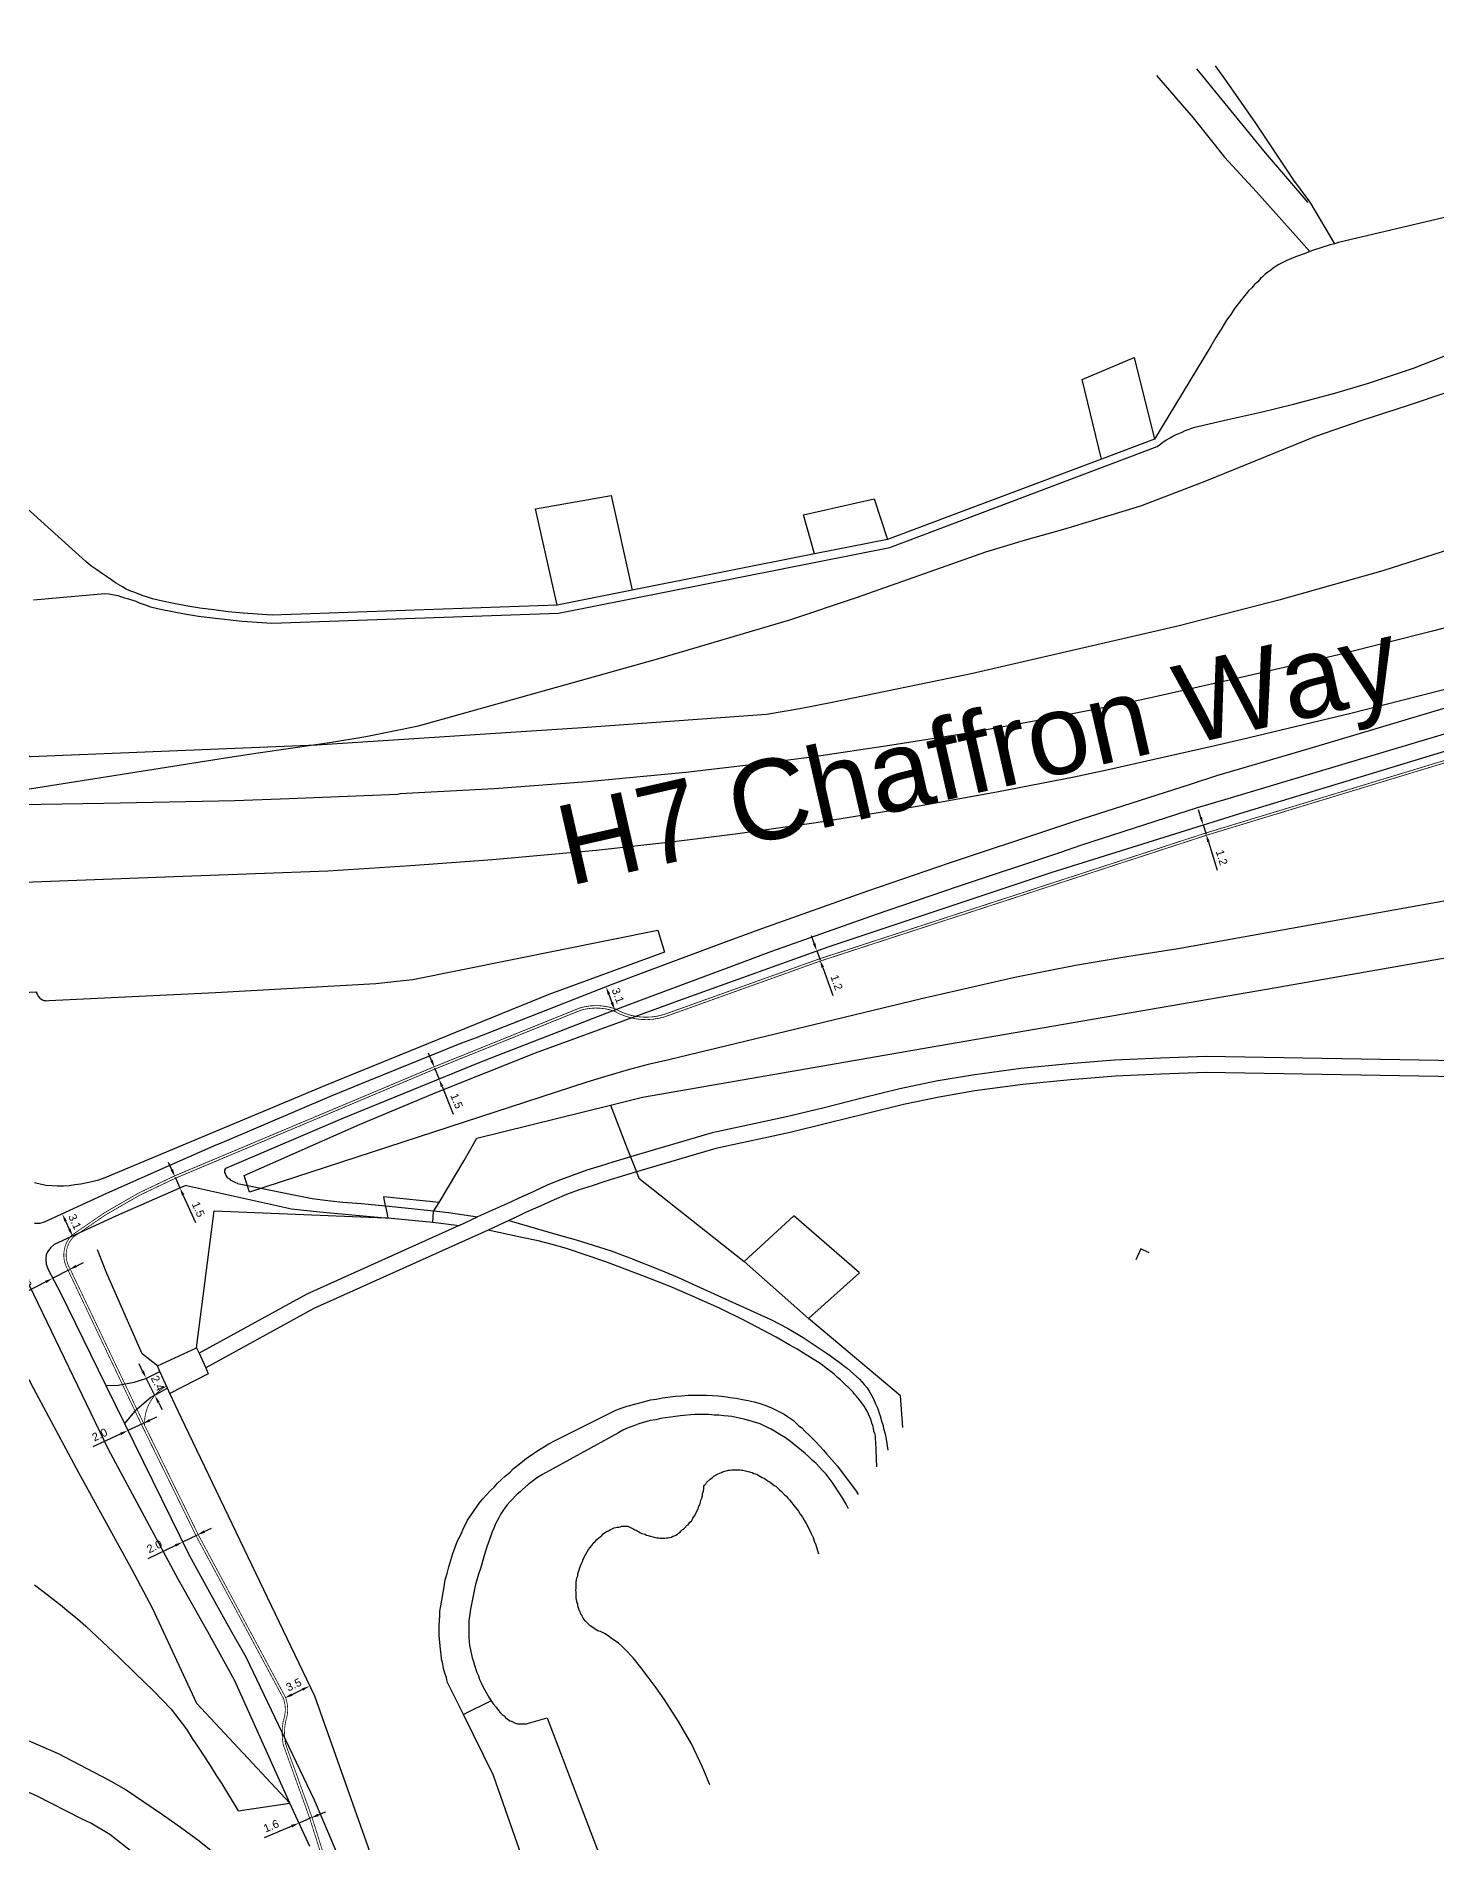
# Model space of a CAD drawing. Header units: millimetres. Extents: x 111502 to 977541, y 8702 to 1044108.
# Drawn here: x 487623.8 to 487798.7, y 238182.9 to 238408.7 of the extents above; entities that cross this region are included whole.
import ezdxf

# ---------------------------------------------------------------- set-up
doc = ezdxf.new("R2010")
doc.units = ezdxf.units.MM
doc.header["$LTSCALE"] = 0.25
doc.linetypes.add('DASHED2', pattern=[9.525, 6.35, -3.175])
for name, color, linetype in [('E HVSS As Laid Dimensions', 30, 'Continuous'), ('E HVSS As Laid HV', 10, 'Continuous'), ('X HVSS Site Background', 8, 'Continuous')]:
    doc.layers.add(name, color=color, linetype=linetype)
doc.styles.add('Arial', font='arial.ttf')
doc.dimstyles.new('HVSS AsLaid', dxfattribs={"dimtxt": 1, "dimasz": 1, "dimexe": 0, "dimexo": 0, "dimgap": 0.5, "dimtad": 1, "dimdec": 1, "dimzin": 1, "dimdsep": 46, "dimtxsty": 'Arial', "dimcen": 0.09, "dimadec": 0, "dimazin": 0, "dimtfac": 1, "dimtdec": 1, "dimtmove": 0, "dimatfit": 3, "dimfxl": 1, "dimtolj": 1, "dimtzin": 0, "dimarcsym": 0})

# ---------------------------------------------------------------- blocks, each defined once
blk = doc.blocks.new('OS MAP 060722')
at = {"layer": 'X HVSS Site Background'}
for points in [[(-1041.89, -721.72), (-1033.28, -732.21), (-1027.98, -738.41)], [(-1024.61, -743.55), (-1027.66, -738.36), (-1029.73, -735.63), (-1034.45, -728.51), (-1038.41, -722.83), (-1039.51, -721.32)], [(-1046.86, -722.55), (-1042.29, -727.83), (-1038.4, -732.72), (-1034.39, -737.05), (-1027.72, -744.54)], [(-975.53, -731.96), (-1024.13, -743.41), (-1024.61, -743.55)], [(-1187.18, -788.06), (-1178.23, -787.26), (-1177.73, -787.31), (-1176.63, -787.51), (-1176.18, -787.66), (-1175.78, -787.81), (-1175.28, -787.91), (-1174.38, -788.21), (-1173.98, -788.41), (-1173.08, -788.71), (-1172.53, -788.91), (-1171.28, -789.21), (-1168.28, -789.81), (-1166.53, -790.11), (-1164.78, -790.31), (-1161.08, -790.71), (-1159.23, -790.86), (-1157.38, -790.96), (-1121.58, -789.71), (-1080.18, -781.51), (-1046.78, -768.91), (-1046.38, -768.61), (-1046.03, -768.31), (-1045.63, -768.06), (-1045.18, -767.81), (-1044.83, -767.61), (-1044.43, -767.41), (-1044.08, -767.26), (-1043.68, -767.11), (-1043.28, -766.91), (-1042.08, -766.46), (-1037.98, -765.51), (-1033.83, -764.61), (-1029.78, -763.61), (-1024.58, -762.21), (-1020.38, -760.96), (-1016.53, -759.69), (-1014.78, -759.11), (-980.61, -745.68)], [(-1027.72, -744.54), (-1028.43, -744.81), (-1029.53, -745.21), (-1030.58, -745.66), (-1031.58, -746.16), (-1031.93, -746.36), (-1032.28, -746.61), (-1032.58, -746.86), (-1032.98, -747.11), (-1033.28, -747.36), (-1033.58, -747.66), (-1033.88, -747.91), (-1034.23, -748.31), (-1034.63, -748.66), (-1034.98, -749.06), (-1035.38, -749.46), (-1035.68, -749.81), (-1036.03, -750.26), (-1037.13, -751.66), (-1037.58, -752.41), (-1038.13, -753.11), (-1038.78, -754.21), (-1039.48, -755.26), (-1040.08, -756.36), (-1047.13, -767.96)], [(-1024.61, -743.55), (-1025.18, -743.71), (-1027.38, -744.41), (-1027.72, -744.54)], [(-1189.23, -811.91), (-1163.98, -807.91), (-1159.38, -807.21), (-1154.78, -806.56), (-1150.18, -805.86), (-1145.63, -805.11), (-1139.08, -803.81), (-1109.03, -795.36), (-1092.68, -790.56), (-1084.23, -787.71), (-1068.18, -782.06), (-1063.38, -780.61), (-1058.43, -779.21), (-1048.83, -776.31), (-1040.78, -773.21), (-1026.98, -767.61), (-1021.18, -765.61), (-1015.38, -763.71), (-1010.58, -762.11)], [(-1053.73, -770.46), (-1056.18, -760.51), (-1049.68, -757.76), (-1047.13, -767.96)], [(-958.68, -775.76), (-958.68, -774.56), (-959.98, -772.46), (-961.62, -771.02), (-963.48, -769.91), (-966.38, -769.01), (-971.03, -768.76), (-974.62, -769.67), (-977.83, -770.68), (-988.65, -774.16), (-998.01, -777.57), (-1009.11, -781.39), (-1018.58, -784.41), (-1031.58, -788.11), (-1044.03, -791.31), (-1070.03, -797.31), (-1087.38, -800.86), (-1091.43, -801.66), (-1095.58, -802.36), (-1118.58, -804.06), (-1151.78, -806.21), (-1187.53, -807.66), (-1188.58, -807.11)], [(-1047.13, -767.96), (-1053.73, -770.46)], [(-1172.78, -787.76), (-1173.48, -787.56), (-1174.63, -787.11), (-1175.13, -786.91), (-1175.58, -786.71), (-1176.03, -786.41), (-1176.93, -785.91), (-1177.38, -785.61), (-1177.78, -785.31), (-1178.53, -784.81), (-1179.23, -784.31), (-1179.98, -783.81), (-1180.63, -783.26), (-1194.08, -771.16)], [(-1053.73, -770.46), (-1080.48, -780.51)], [(-1121.73, -788.71), (-1124.43, -776.66), (-1114.98, -775.01), (-1112.38, -786.86)], [(-1089.58, -782.31), (-1090.98, -777.41), (-1082.13, -775.41), (-1080.48, -780.51)], [(-963.08, -779.21), (-1012.38, -791.96), (-1023.98, -794.86), (-1027.68, -795.76), (-1037.58, -798.06), (-1047.43, -800.26), (-1051.68, -801.16), (-1060.98, -803.01), (-1070.18, -804.66), (-1070.68, -804.76), (-1080.18, -806.26), (-1089.63, -807.66), (-1096.08, -808.51), (-1105.68, -809.61), (-1115.33, -810.56), (-1117.98, -810.81), (-1129.63, -811.66), (-1141.38, -812.31), (-1141.68, -812.36), (-1155.23, -812.91), (-1162.03, -813.16), (-1178.38, -813.51), (-1188.83, -813.66), (-1189.23, -813.66)], [(-1080.48, -780.51), (-1089.58, -782.31)], [(-1089.58, -782.31), (-1112.38, -786.86)], [(-1011.98, -799.51), (-993.23, -794.71), (-974.58, -789.86), (-951.98, -784.06)], [(-1010.28, -801.41), (-1027.83, -806.66), (-1039.38, -810.06), (-1042.68, -811.11), (-1057.38, -815.81), (-1059.88, -816.66), (-1072.78, -820.96), (-1082.98, -824.46), (-1096.08, -829.11), (-1101.08, -830.96), (-1110.58, -834.51), (-1114.78, -836.06), (-1131.88, -842.76), (-1133.68, -843.46), (-1145.33, -848.16), (-1149.88, -850.01), (-1163.63, -855.91), (-1164.38, -856.21), (-1169.58, -858.46), (-1178.03, -862.21), (-1185.83, -865.81), (-1186.38, -865.96), (-1187.03, -865.96)], [(-1121.73, -788.71), (-1157.33, -789.96), (-1159.18, -789.86), (-1160.98, -789.71), (-1162.83, -789.56), (-1164.63, -789.31), (-1166.38, -789.11), (-1168.13, -788.81), (-1169.83, -788.46), (-1171.03, -788.21), (-1172.28, -787.91), (-1172.78, -787.76)], [(-1112.38, -786.86), (-1121.73, -788.71)], [(-1188.33, -823.31), (-1169.63, -822.61), (-1159.43, -822.26), (-1150.38, -821.91), (-1140.08, -821.26), (-1129.83, -820.51), (-1116.88, -819.31), (-1107.18, -818.26), (-1099.18, -817.26), (-1089.38, -815.86), (-1079.58, -814.31), (-1076.53, -813.81), (-1066.83, -812.06), (-1057.18, -810.16), (-1053.08, -809.31), (-1039.58, -806.26), (-1036.18, -805.46), (-1022.58, -802.21), (-1011.98, -799.51)], [(-1009.38, -804.36), (-1026.98, -809.61), (-1038.38, -813.06), (-1041.78, -814.06), (-1056.38, -818.76), (-1058.88, -819.61), (-1071.78, -823.91), (-1081.88, -827.36), (-1094.98, -832.01), (-1099.98, -833.86), (-1110.58, -837.81), (-1113.58, -838.96), (-1117.18, -840.31), (-1130.78, -845.61), (-1132.53, -846.31), (-1144.08, -851.01), (-1148.63, -852.91), (-1162.38, -858.76), (-1163.18, -859.11), (-1163.28, -859.31), (-1163.28, -859.61), (-1163.18, -859.81), (-1163.13, -859.96), (-1163.03, -860.11), (-1162.98, -860.21), (-1162.68, -860.41), (-1162.58, -860.51), (-1162.43, -860.61), (-1161.93, -860.86), (-1161.78, -860.91), (-1161.68, -860.96), (-1161.48, -861.01), (-1152.33, -862.86), (-1150.38, -863.11), (-1148.53, -863.31), (-1146.18, -863.46), (-1143.21, -863.75)], [(-1160.83, -859.96), (-1146.43, -853.61), (-1136.78, -849.56), (-1124.43, -844.66), (-1105.63, -837.76), (-1087.78, -831.36), (-1060.03, -822.11), (-1036.48, -814.76), (-992.23, -801.31), (-987.58, -804.71), (-985.58, -805.81), (-983.78, -806.61), (-982.78, -807.01), (-981.63, -807.36), (-979.78, -807.91), (-978.08, -808.31), (-976.48, -808.71), (-973.23, -809.26), (-971.58, -809.46), (-969.88, -809.61), (-967.88, -809.71), (-919.18, -811.26)], [(-919.18, -811.26), (-919.03, -815.06), (-954.28, -818.26), (-966.28, -819.51), (-979.98, -821.21), (-996.88, -823.51), (-1005.03, -824.71), (-1010.98, -825.71), (-1044.18, -831.66), (-1050.58, -832.66), (-1056.98, -833.76), (-1064.58, -835.26), (-1076.23, -837.91), (-1107.78, -845.51), (-1110.38, -846.11), (-1112.88, -846.76), (-1115.43, -847.51), (-1118.03, -848.31), (-1160.18, -862.06), (-1160.83, -859.96)], [(-1115.07, -851.19), (-1111.08, -850.21), (-1074.18, -843.76), (-1033.13, -836.71), (-1000.13, -830.91), (-957.38, -823.46), (-956.83, -823.46)], [(-1109.18, -829.31), (-1108.33, -832.06), (-1122.78, -837.36), (-1150.58, -848.71), (-1178.23, -860.26), (-1179.03, -860.56), (-1179.88, -860.76), (-1181.23, -861.06), (-1181.98, -861.16), (-1182.68, -861.26), (-1183.43, -861.31), (-1184.18, -861.31), (-1184.83, -861.26), (-1185.58, -861.21), (-1186.18, -861.11), (-1187.03, -860.91)], [(-1194.68, -837.41), (-1186.78, -837.01)], [(-1186.78, -837.01), (-1186.78, -837.21), (-1186.68, -837.41), (-1186.58, -837.56), (-1186.38, -837.81), (-1186.23, -837.91), (-1186.03, -838.01), (-1185.88, -838.11), (-1185.68, -838.11), (-1185.53, -838.16), (-1185.23, -838.11), (-1164.43, -837.11), (-1144.38, -836.01), (-1141.78, -835.71), (-1139.78, -835.51), (-1109.18, -829.31)], [(-984.67, -846.78), (-1009.23, -845.66), (-1040.68, -845.11), (-1046.38, -845.31), (-1052.13, -845.56), (-1057.78, -846.01), (-1063.83, -846.61), (-1069.88, -847.46), (-1074.38, -848.21), (-1078.93, -849.16), (-1083.68, -850.31), (-1088.38, -851.51), (-1093.08, -852.66), (-1102.38, -854.66), (-1112.57, -857.66)], [(-993.28, -848.39), (-1009.28, -847.66), (-1040.68, -847.11), (-1046.33, -847.31), (-1051.98, -847.56), (-1057.63, -848.01), (-1063.58, -848.61), (-1069.58, -849.41), (-1074.03, -850.21), (-1078.48, -851.11), (-1083.18, -852.26), (-1087.93, -853.46), (-1092.63, -854.61), (-1101.93, -856.61), (-1111.85, -859.52)], [(-1136.48, -863.36), (-1133.38, -858.11), (-1131.78, -855.31), (-1115.07, -851.19)], [(-1115.07, -851.19), (-1112.98, -856.59), (-1112.57, -857.66)], [(-1112.57, -857.66), (-1114.78, -858.31), (-1116.38, -858.81), (-1118.03, -859.31), (-1121.33, -860.51), (-1122.93, -861.16), (-1124.73, -862.01), (-1126.53, -862.81), (-1127.58, -863.31), (-1131.68, -865.16)], [(-1112.57, -857.66), (-1111.85, -859.52)], [(-1111.85, -859.52), (-1114.18, -860.21), (-1115.78, -860.71), (-1117.38, -861.26), (-1118.98, -861.76), (-1120.58, -862.36), (-1122.13, -863.01), (-1123.88, -863.81), (-1125.68, -864.61), (-1126.78, -865.16), (-1127.78, -865.61)], [(-1111.85, -859.52), (-1111.54, -860.33), (-1098.38, -870.71)], [(-1168.03, -861.21), (-1168.33, -861.31), (-1176.78, -865.01), (-1184.58, -868.61), (-1185.03, -869.01), (-1185.38, -869.46), (-1185.58, -869.86), (-1185.63, -870.51), (-1185.58, -871.06), (-1185.38, -871.61), (-1185.33, -871.71), (-1183.78, -874.66), (-1178.12, -886.21)], [(-1168.03, -861.21), (-1154.93, -864.16), (-1151.43, -864.51), (-1143.23, -865.26)], [(-1166.78, -881.51), (-1164.58, -864.41), (-1143.23, -865.26)], [(-1136.48, -863.36), (-1143.01, -862.69), (-1143.45, -862.64), (-1143.21, -863.75)], [(-1143.21, -863.75), (-1143.15, -864.04), (-1142.88, -865.29)], [(-1143.21, -863.75), (-1143.13, -863.76), (-1137.13, -864.41)], [(-1137.28, -865.81), (-1137.18, -864.51), (-1137.13, -864.41)], [(-1137.13, -864.41), (-1136.48, -863.36)], [(-1137.13, -864.41), (-1135.33, -864.61), (-1131.68, -865.16)], [(-1133.98, -866.21), (-1153.03, -874.81), (-1166.48, -882.16)], [(-1130.38, -866.81), (-1152.13, -876.61), (-1165.63, -884.01)], [(-1143.23, -865.26), (-1142.88, -865.29)], [(-1142.88, -865.29), (-1137.28, -865.81)], [(-1137.28, -865.81), (-1133.98, -866.21)], [(-1133.98, -866.21), (-1131.68, -865.16)], [(-1127.78, -865.61), (-1130.38, -866.81)], [(-1081.83, -896.37), (-1081.88, -894.26), (-1081.88, -893.91), (-1081.93, -893.61), (-1081.93, -893.26), (-1081.98, -892.91), (-1081.98, -892.56), (-1082.08, -892.21), (-1082.18, -891.91), (-1082.23, -891.56), (-1082.33, -891.21), (-1082.43, -890.91), (-1082.53, -890.56), (-1082.63, -890.26), (-1083.08, -889.36), (-1083.23, -889.11), (-1083.38, -888.81), (-1083.78, -888.31), (-1083.98, -888.01), (-1084.38, -887.51), (-1084.58, -887.31), (-1084.78, -887.06), (-1086.33, -885.51), (-1086.73, -885.21), (-1087.13, -884.81), (-1087.53, -884.51), (-1087.98, -884.16), (-1088.78, -883.56), (-1089.23, -883.26), (-1090.08, -882.71), (-1090.98, -882.16), (-1091.78, -881.66), (-1092.68, -881.16), (-1094.38, -880.16), (-1095.28, -879.71), (-1098.33, -878.11), (-1101.38, -876.61), (-1104.48, -875.21), (-1107.63, -873.86), (-1110.83, -872.61), (-1115.68, -870.76), (-1120.58, -869.11), (-1122.38, -868.61), (-1124.13, -868.16), (-1125.93, -867.76), (-1127.68, -867.41), (-1130.38, -866.81)], [(-1127.78, -865.61), (-1121.63, -867.41), (-1119.38, -868.01), (-1114.98, -869.41), (-1112.78, -870.21), (-1108.58, -871.91), (-1106.43, -872.81), (-1104.33, -873.76), (-1094.98, -878.01), (-1092.98, -879.06), (-1091.03, -880.21), (-1089.13, -881.46), (-1087.88, -882.31), (-1086.68, -883.16), (-1085.48, -884.11), (-1084.38, -885.06), (-1083.98, -885.41), (-1083.38, -886.11), (-1083.03, -886.51), (-1082.78, -886.91), (-1082.28, -887.81), (-1081.98, -888.51), (-1081.78, -888.91), (-1081.63, -889.26), (-1081.53, -889.66), (-1081.38, -890.01), (-1081.18, -890.81), (-1081.03, -891.21), (-1080.98, -891.61), (-1080.78, -892.26), (-1080.63, -892.91), (-1080.43, -894.28)], [(-1090.33, -877.86), (-1083.98, -872.16), (-1092.18, -865.01), (-1098.38, -870.71)], [(-1155.13, -938.41), (-1162.03, -923.11), (-1162.53, -922.21), (-1165.38, -917.01), (-1169.08, -910.41), (-1177.78, -894.21), (-1187.68, -873.71), (-1188.98, -871.01), (-1189.98, -870.51), (-1190.88, -870.31), (-1191.68, -870.21), (-1192.38, -870.21), (-1194.38, -871.01)], [(-1171.68, -883.76), (-1173.59, -882.28), (-1178.01, -872.24), (-1179.18, -869.27)], [(-1098.38, -870.71), (-1090.33, -877.86)], [(-1047.8, -869.63), (-1048.83, -869.16), (-1049.44, -870.51)], [(-1255.34, -907.13), (-1244.18, -901.21), (-1236.18, -897.01), (-1232.58, -895.11), (-1225.88, -891.51), (-1214.53, -885.16), (-1193.43, -873.36), (-1193.38, -873.51), (-1190.38, -880.41), (-1187.18, -886.61), (-1181.53, -897.11), (-1174.88, -909.21), (-1172.33, -914.01), (-1166.78, -925.91)], [(-1078.55, -891.47), (-1078.84, -887.49), (-1090.33, -877.86)], [(-1171.68, -883.76), (-1166.78, -881.51)], [(-1166.78, -881.51), (-1166.48, -882.16)], [(-1166.48, -882.16), (-1165.63, -884.01)], [(-1178.12, -886.21), (-1176.6, -886.17), (-1174.57, -885.82), (-1173.13, -885.34), (-1171.37, -884.45)], [(-1171.37, -884.45), (-1171.68, -883.76)], [(-1170.42, -886.57), (-1171.37, -884.45)], [(-1165.63, -884.01), (-1165.33, -884.76), (-1170.13, -887.21)], [(-1178.12, -886.21), (-1175.79, -890.97)], [(-1170.42, -886.57), (-1172.49, -887.72), (-1174.49, -889.42), (-1175.79, -890.97)], [(-1170.13, -887.21), (-1170.42, -886.57)], [(-1130.03, -972.52), (-1133.96, -970.71), (-1137.97, -964.71), (-1144.6, -946), (-1152.03, -925.04), (-1168.73, -890.21), (-1170.13, -887.21)], [(-1133.44, -927.33), (-1135.43, -923.31), (-1135.51, -923), (-1135.58, -922.71), (-1135.78, -922.16), (-1135.93, -921.56), (-1136.03, -921.01), (-1136.18, -920.41), (-1136.23, -919.81), (-1136.33, -919.21), (-1136.48, -917.41), (-1136.48, -916.21), (-1136.38, -915.01), (-1136.38, -914.41), (-1136.28, -913.76), (-1135.88, -911.36), (-1135.73, -910.51), (-1135.48, -909.71), (-1135.28, -908.86), (-1135.03, -908.06), (-1134.78, -907.21), (-1134.18, -905.61), (-1133.78, -904.86), (-1133.53, -904.26), (-1132.93, -903.06), (-1132.58, -902.51), (-1132.18, -901.96), (-1131.83, -901.41), (-1131.43, -900.86), (-1131.03, -900.36), (-1130.13, -899.36), (-1129.63, -898.91), (-1129.18, -898.41), (-1128.18, -897.51), (-1127.63, -897.06), (-1127.18, -896.61), (-1126.08, -895.71), (-1125.58, -895.31), (-1124.98, -894.91), (-1124.28, -894.41), (-1122.78, -893.51), (-1121.98, -893.11), (-1114.43, -889.31), (-1113.73, -889.06), (-1112.98, -888.81), (-1111.58, -888.41), (-1110.78, -888.21), (-1110.08, -888.01), (-1109.33, -887.91), (-1108.58, -887.76), (-1106.98, -887.56), (-1106.18, -887.51), (-1105.38, -887.41), (-1103.08, -887.41), (-1101.58, -887.51), (-1100.83, -887.61), (-1100.13, -887.71), (-1099.38, -887.81), (-1098.58, -887.96), (-1097.88, -888.11), (-1097.13, -888.26), (-1096.38, -888.46), (-1095.68, -888.71), (-1094.98, -889.01), (-1093.38, -889.81), (-1092.98, -890.11), (-1092.58, -890.36), (-1092.23, -890.61), (-1091.88, -890.91), (-1091.58, -891.21), (-1091.18, -891.51), (-1090.78, -891.96), (-1090.28, -892.41), (-1089.38, -893.31), (-1088.48, -894.31), (-1088.08, -894.76), (-1086.78, -896.26), (-1085.58, -897.81), (-1084.38, -899.41), (-1084.13, -899.83)], [(-1175.79, -890.97), (-1167.68, -907.51), (-1164.98, -912.41), (-1162.58, -916.71), (-1160.63, -920.11), (-1152.08, -938.01), (-1147.58, -948.66)], [(-1085.33, -901.62), (-1085.63, -901.06), (-1086.18, -900.11), (-1087.38, -898.31), (-1087.78, -897.81), (-1088.13, -897.31), (-1088.58, -896.86), (-1089.38, -895.96), (-1089.88, -895.56), (-1090.33, -895.11), (-1090.78, -894.71), (-1092.58, -893.21), (-1093.23, -892.76), (-1093.93, -892.36), (-1094.58, -891.91), (-1095.03, -891.66), (-1095.48, -891.46), (-1096.38, -891.01), (-1098.38, -890.41), (-1099.38, -890.21), (-1099.93, -890.11), (-1100.38, -890.06), (-1100.93, -890.01), (-1101.53, -889.91), (-1102.13, -889.91), (-1102.78, -889.86), (-1104.58, -889.86), (-1106.38, -890.01), (-1106.98, -890.11), (-1107.58, -890.16), (-1108.23, -890.26), (-1108.83, -890.36), (-1109.43, -890.51), (-1110.13, -890.61), (-1111.53, -891.01), (-1112.18, -891.26), (-1112.88, -891.51), (-1113.53, -891.81), (-1114.18, -892.16), (-1123.58, -897.36), (-1123.98, -897.61), (-1124.33, -897.81), (-1124.68, -898.11), (-1125.38, -898.61), (-1126.08, -899.21), (-1126.38, -899.51), (-1126.73, -899.81), (-1127.63, -900.71), (-1127.98, -901.11), (-1128.23, -901.46), (-1128.53, -901.86), (-1128.78, -902.26), (-1128.98, -902.66), (-1129.23, -903.11), (-1129.43, -903.51), (-1129.63, -903.96), (-1129.88, -904.51), (-1130.28, -905.71), (-1130.48, -906.26), (-1130.88, -907.46), (-1131.18, -908.66), (-1131.38, -909.21), (-1131.58, -909.81), (-1131.98, -911.26), (-1132.58, -914.16), (-1132.78, -915.61), (-1132.78, -917.71), (-1132.68, -918.71), (-1132.58, -919.26), (-1132.38, -920.26), (-1132.18, -920.71), (-1132.08, -921.16), (-1131.78, -922.06), (-1131.58, -922.51), (-1131.43, -922.96), (-1131.23, -923.36), (-1131.03, -923.81), (-1130.28, -925.16), (-1129.98, -925.61)], [(-1102.67, -936.11), (-1102.98, -935.41), (-1103.58, -933.91), (-1104.98, -931.01), (-1106.58, -928.21), (-1108.38, -925.41), (-1109.38, -924.01), (-1110.38, -922.66), (-1111.28, -921.46), (-1112.23, -920.26), (-1113.28, -919.16), (-1113.68, -918.81), (-1114.08, -918.41), (-1114.98, -917.81), (-1115.38, -917.51), (-1115.83, -917.21), (-1116.33, -916.96), (-1116.53, -916.91), (-1116.68, -916.86), (-1116.88, -916.76), (-1117.18, -916.56), (-1117.38, -916.41), (-1117.68, -916.21), (-1118.13, -915.76), (-1118.23, -915.61), (-1118.38, -915.46), (-1118.48, -915.31), (-1118.58, -915.11), (-1118.63, -914.96), (-1118.78, -914.81), (-1118.83, -914.61), (-1118.93, -914.46), (-1118.98, -914.26), (-1119.03, -914.11), (-1119.13, -913.91), (-1119.18, -913.71), (-1119.18, -913.51), (-1119.23, -913.36), (-1119.38, -912.76), (-1119.38, -912.06), (-1119.43, -911.81), (-1119.38, -911.56), (-1119.38, -910.81), (-1119.33, -910.51), (-1119.28, -910.26), (-1119.18, -910.01), (-1119.18, -909.76), (-1118.98, -909.26), (-1118.93, -909.01), (-1118.83, -908.76), (-1118.73, -908.56), (-1118.58, -908.21), (-1118.48, -907.91), (-1118.18, -907.31), (-1117.98, -907.01), (-1117.83, -906.71), (-1117.43, -906.21), (-1117.23, -905.91), (-1116.98, -905.71), (-1116.78, -905.46), (-1116.58, -905.31), (-1116.38, -905.11), (-1116.18, -904.96), (-1115.98, -904.76), (-1115.58, -904.46), (-1115.33, -904.36), (-1115.08, -904.21), (-1114.88, -904.11), (-1114.63, -904.01), (-1114.23, -903.91), (-1114.03, -903.91), (-1113.88, -903.86), (-1113.68, -903.81), (-1112.93, -903.81), (-1112.73, -903.86), (-1112.58, -903.96), (-1112.18, -904.16), (-1112.03, -904.26), (-1111.88, -904.31), (-1111.68, -904.41), (-1111.53, -904.51), (-1111.33, -904.61), (-1111.18, -904.71), (-1110.78, -904.81), (-1110.58, -904.91), (-1110.38, -904.96), (-1110.23, -905.01), (-1109.63, -905.16), (-1109.48, -905.21), (-1109.28, -905.26), (-1109.08, -905.26), (-1108.88, -905.31), (-1108.28, -905.31), (-1108.08, -905.26), (-1107.88, -905.26), (-1107.48, -905.16), (-1107.28, -905.06), (-1107.08, -905.01), (-1106.93, -904.91), (-1106.73, -904.81), (-1106.58, -904.66), (-1106.38, -904.56), (-1106.28, -904.41), (-1106.13, -904.26), (-1105.98, -904.16), (-1105.68, -903.86), (-1105.58, -903.71), (-1105.38, -903.61), (-1105.18, -903.31), (-1104.98, -903.16), (-1104.88, -903.01), (-1104.78, -902.81), (-1104.58, -902.51), (-1104.13, -901.61), (-1104.03, -901.31), (-1103.93, -901.11), (-1103.83, -900.81), (-1103.78, -900.56), (-1103.68, -900.31), (-1103.58, -900.01), (-1103.58, -899.71), (-1103.48, -899.41), (-1103.43, -899.11), (-1103.43, -898.81), (-1103.33, -898.66), (-1103.18, -898.51), (-1103.08, -898.36), (-1102.63, -897.91), (-1102.33, -897.71), (-1102.18, -897.56), (-1101.78, -897.36), (-1101.63, -897.26), (-1101.43, -897.16), (-1101.23, -897.11), (-1101.08, -897.01), (-1100.48, -896.86), (-1100.33, -896.81), (-1100.13, -896.81), (-1099.93, -896.76), (-1098.93, -896.76), (-1098.73, -896.81), (-1098.53, -896.81), (-1097.73, -897.01), (-1097.58, -897.06), (-1097.38, -897.11), (-1097.18, -897.21), (-1096.98, -897.26), (-1096.78, -897.36), (-1096.63, -897.41), (-1096.13, -897.71), (-1095.83, -897.86), (-1095.58, -898.01), (-1095.38, -898.16), (-1095.13, -898.31), (-1094.63, -898.71), (-1094.38, -898.86), (-1093.98, -899.26), (-1093.73, -899.46), (-1093.33, -899.86), (-1093.08, -900.06), (-1092.93, -900.31), (-1092.73, -900.51), (-1092.43, -900.86), (-1092.18, -901.21), (-1091.58, -901.91), (-1091.38, -902.31), (-1091.08, -902.66), (-1090.88, -903.06), (-1090.63, -903.46), (-1090.23, -904.26), (-1090.03, -904.71), (-1089.78, -905.21), (-1089.63, -905.66), (-1089.43, -906.11), (-1089.08, -907.25)], [(-1187.03, -911.11), (-1185.98, -911.91), (-1183.78, -913.61), (-1182.73, -914.51), (-1181.68, -915.36), (-1180.63, -916.31), (-1176.48, -920.16), (-1174.48, -922.16), (-1172.18, -924.36), (-1169.98, -926.66), (-1168.03, -929.16), (-1167.33, -930.31), (-1166.58, -931.41), (-1165.08, -933.71), (-1164.38, -934.86), (-1163.63, -936.01), (-1162.93, -937.16), (-1161.58, -939.36), (-1155.13, -938.41)], [(-1256.18, -915.77), (-1244.53, -917.51), (-1228.98, -919.91), (-1220.18, -921.21), (-1211.58, -923.01), (-1210.08, -923.41), (-1203.53, -925.01), (-1196.88, -927.01), (-1190.68, -929.31), (-1184.08, -932.21), (-1177.78, -935.51), (-1175.58, -936.76), (-1171.03, -939.81), (-1168.78, -941.41), (-1166.48, -943.11), (-1162.78, -946.06)], [(-1174.08, -945.11), (-1177.63, -942.31), (-1179.98, -940.91), (-1181.08, -940.41), (-1186.78, -937.51), (-1192.53, -935.01), (-1199.53, -932.41), (-1206.38, -930.11), (-1209.68, -929.31), (-1216.58, -927.81), (-1223.58, -926.61), (-1230.78, -925.41), (-1241.38, -923.81), (-1260.58, -921.31), (-1266.32, -920.47)], [(-1155.13, -938.41), (-1166.78, -925.91)], [(-1129.98, -925.61), (-1133.44, -927.33)], [(-1122.93, -954.36), (-1129.68, -934.96), (-1133.44, -927.33)], [(-1129.98, -925.61), (-1129.73, -926.01), (-1129.38, -926.41), (-1129.08, -926.81), (-1128.88, -927.06), (-1128.63, -927.31), (-1128.38, -927.51), (-1128.18, -927.71), (-1127.93, -927.91), (-1127.63, -928.11), (-1127.38, -928.21), (-1126.98, -928.41), (-1126.78, -928.46), (-1126.68, -928.51), (-1125.58, -928.51), (-1125.43, -928.46), (-1125.33, -928.41), (-1125.03, -928.31), (-1122.98, -927.76), (-1114.08, -951.16)], [(-1152.63, -943.81), (-1152.83, -943.36), (-1155.13, -938.41)]]:
    blk.add_lwpolyline(points, dxfattribs=at)
blk = doc.blocks.new('*D1930')
at = {"layer": 'Defpoints', "color": 0, "transparency": 16777216}
for p in [(487658.07, 238186.05), (487658.07, 238186.05), (487656.6, 238185.42)]:
    blk.add_point(p, dxfattribs=at)
at = {"layer": 'E HVSS As Laid Dimensions', "color": 0, "lineweight": -2, "transparency": 16777216}
for p, q in [((487658.07, 238186.05), (487656.6, 238185.42)), ((487658.99, 238186.44), (487659.92, 238186.83)), ((487655.68, 238185.04), (487652.25, 238183.59))]:
    blk.add_line(p, q, dxfattribs=at)
at = {"layer": 'E HVSS As Laid Dimensions', "color": 0, "transparency": 16777216}
for points in [[(487658.93, 238186.59), (487659.06, 238186.28), (487658.07, 238186.05)], [(487655.61, 238185.19), (487655.74, 238184.88), (487656.6, 238185.42)]]:
    blk.add_solid(points, dxfattribs=at)
at = {"layer": 'E HVSS As Laid Dimensions', "color": 0, "transparency": 16777216, "insert": (487653.11, 238185.05), "char_height": 1, "attachment_point": 5, "rotation": 22.9058, "style": 'Arial'}
blk.add_mtext('\\A1;1.6', dxfattribs=at)
blk = doc.blocks.new('*D1931')
at = {"layer": 'Defpoints', "color": 0, "transparency": 16777216}
for p in [(487657.94, 238202.54), (487654.78, 238201.03), (487654.78, 238201.03)]:
    blk.add_point(p, dxfattribs=at)
at = {"layer": 'E HVSS As Laid Dimensions', "color": 0, "lineweight": -2, "transparency": 16777216}
blk.add_line((487657.04, 238202.11), (487655.69, 238201.46), dxfattribs=at)
at = {"layer": 'E HVSS As Laid Dimensions', "color": 0, "transparency": 16777216}
for points in [[(487655.61, 238201.61), (487655.76, 238201.31), (487654.78, 238201.03)], [(487656.97, 238202.26), (487657.11, 238201.96), (487657.94, 238202.54)]]:
    blk.add_solid(points, dxfattribs=at)
at = {"layer": 'E HVSS As Laid Dimensions', "color": 0, "transparency": 16777216, "insert": (487655.93, 238202.7), "char_height": 1, "attachment_point": 5, "rotation": 25.5316, "style": 'Arial'}
blk.add_mtext('\\A1;3.5', dxfattribs=at)
blk = doc.blocks.new('*D1932')
at = {"layer": 'Defpoints', "color": 0, "transparency": 16777216}
for p in [(487635.22, 238234.47), (487637.03, 238235.31), (487637.03, 238235.31)]:
    blk.add_point(p, dxfattribs=at)
at = {"layer": 'E HVSS As Laid Dimensions', "color": 0, "lineweight": -2, "transparency": 16777216}
for p, q in [((487637.94, 238235.74), (487638.84, 238236.16)), ((487634.31, 238234.05), (487630.84, 238232.42)), ((487637.03, 238235.31), (487635.22, 238234.47))]:
    blk.add_line(p, q, dxfattribs=at)
at = {"layer": 'E HVSS As Laid Dimensions', "color": 0, "transparency": 16777216}
for points in [[(487637.87, 238235.89), (487638.01, 238235.59), (487637.03, 238235.31)], [(487634.24, 238234.2), (487634.38, 238233.89), (487635.22, 238234.47)]]:
    blk.add_solid(points, dxfattribs=at)
at = {"layer": 'E HVSS As Laid Dimensions', "color": 0, "transparency": 16777216, "insert": (487631.69, 238233.94), "char_height": 1, "attachment_point": 5, "rotation": 25.0169, "style": 'Arial'}
blk.add_mtext('\\A1;2.0', dxfattribs=at)
blk = doc.blocks.new('*D1933')
at = {"layer": 'Defpoints', "color": 0, "transparency": 16777216}
for p in [(487642.05, 238220.53), (487643.85, 238221.4), (487643.85, 238221.4)]:
    blk.add_point(p, dxfattribs=at)
at = {"layer": 'E HVSS As Laid Dimensions', "color": 0, "lineweight": -2, "transparency": 16777216}
for p, q in [((487644.76, 238221.83), (487645.66, 238222.26)), ((487641.15, 238220.1), (487637.69, 238218.44)), ((487643.85, 238221.4), (487642.05, 238220.53))]:
    blk.add_line(p, q, dxfattribs=at)
at = {"layer": 'E HVSS As Laid Dimensions', "color": 0, "transparency": 16777216}
for points in [[(487644.68, 238221.98), (487644.83, 238221.68), (487643.85, 238221.4)], [(487641.08, 238220.25), (487641.22, 238219.95), (487642.05, 238220.53)]]:
    blk.add_solid(points, dxfattribs=at)
at = {"layer": 'E HVSS As Laid Dimensions', "color": 0, "transparency": 16777216, "insert": (487638.53, 238219.97), "char_height": 1, "attachment_point": 5, "rotation": 25.6164, "style": 'Arial'}
blk.add_mtext('\\A1;2.0', dxfattribs=at)
blk = doc.blocks.new('*D1934')
at = {"layer": 'Defpoints', "color": 0, "transparency": 16777216}
for p in [(487625.87, 238253.43), (487627.87, 238254.55), (487627.91, 238254.48)]:
    blk.add_point(p, dxfattribs=at)
at = {"layer": 'E HVSS As Laid Dimensions', "color": 0, "lineweight": -2, "transparency": 16777216}
for p, q in [((487627.87, 238254.55), (487625.83, 238253.49)), ((487625.87, 238253.43), (487625.83, 238253.49)), ((487627.91, 238254.48), (487627.87, 238254.55)), ((487628.76, 238255.01), (487629.65, 238255.47)), ((487624.94, 238253.03), (487621.41, 238251.2))]:
    blk.add_line(p, q, dxfattribs=at)
at = {"layer": 'E HVSS As Laid Dimensions', "color": 0, "transparency": 16777216}
for points in [[(487624.87, 238253.18), (487625.02, 238252.89), (487625.83, 238253.49)], [(487628.68, 238255.16), (487628.84, 238254.87), (487627.87, 238254.55)]]:
    blk.add_solid(points, dxfattribs=at)
at = {"layer": 'E HVSS As Laid Dimensions', "color": 0, "transparency": 16777216, "insert": (487622.21, 238252.75), "char_height": 1, "attachment_point": 5, "rotation": 27.4202, "style": 'Arial'}
blk.add_mtext('\\A1;2.3', dxfattribs=at)
blk = doc.blocks.new('*D1935')
at = {"layer": 'Defpoints', "color": 0, "transparency": 16777216}
for p in [(487627.01, 238261.54), (487628.31, 238258.73), (487628.31, 238258.73)]:
    blk.add_point(p, dxfattribs=at)
at = {"layer": 'E HVSS As Laid Dimensions', "color": 0, "lineweight": -2, "transparency": 16777216}
blk.add_line((487627.43, 238260.64), (487627.89, 238259.64), dxfattribs=at)
at = {"layer": 'E HVSS As Laid Dimensions', "color": 0, "transparency": 16777216}
for points in [[(487627.58, 238260.7), (487627.28, 238260.57), (487627.01, 238261.54)], [(487628.04, 238259.71), (487627.74, 238259.57), (487628.31, 238258.73)]]:
    blk.add_solid(points, dxfattribs=at)
at = {"layer": 'E HVSS As Laid Dimensions', "color": 0, "transparency": 16777216, "insert": (487628.58, 238260.56), "char_height": 1, "attachment_point": 5, "rotation": 294.7751, "style": 'Arial'}
blk.add_mtext('\\A1;3.1', dxfattribs=at)
blk = doc.blocks.new('*D1936')
at = {"layer": 'Defpoints', "color": 0, "transparency": 16777216}
for p in [(487641.11, 238266.14), (487641.11, 238266.14), (487641.72, 238264.77)]:
    blk.add_point(p, dxfattribs=at)
at = {"layer": 'E HVSS As Laid Dimensions', "color": 0, "lineweight": -2, "transparency": 16777216}
for p, q in [((487640.7, 238267.05), (487640.3, 238267.97)), ((487641.11, 238266.14), (487641.72, 238264.77)), ((487642.12, 238263.85), (487643.64, 238260.44))]:
    blk.add_line(p, q, dxfattribs=at)
at = {"layer": 'E HVSS As Laid Dimensions', "color": 0, "transparency": 16777216}
for points in [[(487640.86, 238267.12), (487640.55, 238266.98), (487641.11, 238266.14)], [(487642.28, 238263.92), (487641.97, 238263.79), (487641.72, 238264.77)]]:
    blk.add_solid(points, dxfattribs=at)
at = {"layer": 'E HVSS As Laid Dimensions', "color": 0, "transparency": 16777216, "insert": (487644.01, 238262.1), "char_height": 1, "attachment_point": 5, "rotation": 293.931, "style": 'Arial'}
blk.add_mtext('\\A1;1.5', dxfattribs=at)
blk = doc.blocks.new('*D1937')
at = {"layer": 'Defpoints', "color": 0, "transparency": 16777216}
for p in [(487673.52, 238279.78), (487673.52, 238279.78), (487674.08, 238278.38)]:
    blk.add_point(p, dxfattribs=at)
at = {"layer": 'E HVSS As Laid Dimensions', "color": 0, "lineweight": -2, "transparency": 16777216}
for p, q in [((487673.14, 238280.7), (487672.77, 238281.63)), ((487673.52, 238279.78), (487674.08, 238278.38)), ((487674.45, 238277.46), (487675.85, 238273.99))]:
    blk.add_line(p, q, dxfattribs=at)
at = {"layer": 'E HVSS As Laid Dimensions', "color": 0, "transparency": 16777216}
for points in [[(487673.3, 238280.77), (487672.99, 238280.64), (487673.52, 238279.78)], [(487674.61, 238277.52), (487674.3, 238277.39), (487674.08, 238278.38)]]:
    blk.add_solid(points, dxfattribs=at)
at = {"layer": 'E HVSS As Laid Dimensions', "color": 0, "transparency": 16777216, "insert": (487676.28, 238275.64), "char_height": 1, "attachment_point": 5, "rotation": 291.9708, "style": 'Arial'}
blk.add_mtext('\\A1;1.5', dxfattribs=at)
blk = doc.blocks.new('*D1938')
at = {"layer": 'Defpoints', "color": 0, "transparency": 16777216}
for p in [(487694.94, 238289.91), (487696.03, 238287.01), (487696.03, 238287.01)]:
    blk.add_point(p, dxfattribs=at)
at = {"layer": 'E HVSS As Laid Dimensions', "color": 0, "lineweight": -2, "transparency": 16777216}
blk.add_line((487695.29, 238288.98), (487695.68, 238287.95), dxfattribs=at)
at = {"layer": 'E HVSS As Laid Dimensions', "color": 0, "transparency": 16777216}
for points in [[(487695.45, 238289.04), (487695.14, 238288.92), (487694.94, 238289.91)], [(487695.83, 238288.01), (487695.52, 238287.89), (487696.03, 238287.01)]]:
    blk.add_solid(points, dxfattribs=at)
at = {"layer": 'E HVSS As Laid Dimensions', "color": 0, "transparency": 16777216, "insert": (487696.43, 238288.82), "char_height": 1, "attachment_point": 5, "rotation": 290.556, "style": 'Arial'}
blk.add_mtext('\\A1;3.1', dxfattribs=at)
blk = doc.blocks.new('*D1939')
at = {"layer": 'Defpoints', "color": 0, "transparency": 16777216}
for p in [(487721.27, 238294.4), (487721.67, 238293.27), (487721.67, 238293.27)]:
    blk.add_point(p, dxfattribs=at)
at = {"layer": 'E HVSS As Laid Dimensions', "color": 0, "lineweight": -2, "transparency": 16777216}
for p, q in [((487720.93, 238295.34), (487720.59, 238296.28)), ((487721.27, 238294.4), (487721.67, 238293.27)), ((487722.01, 238292.33), (487723.27, 238288.83))]:
    blk.add_line(p, q, dxfattribs=at)
at = {"layer": 'E HVSS As Laid Dimensions', "color": 0, "transparency": 16777216}
for points in [[(487721.09, 238295.4), (487720.77, 238295.29), (487721.27, 238294.4)], [(487722.17, 238292.39), (487721.85, 238292.27), (487721.67, 238293.27)]]:
    blk.add_solid(points, dxfattribs=at)
at = {"layer": 'E HVSS As Laid Dimensions', "color": 0, "transparency": 16777216, "insert": (487723.75, 238290.45), "char_height": 1, "attachment_point": 5, "rotation": 289.725, "style": 'Arial'}
blk.add_mtext('\\A1;1.2', dxfattribs=at)
blk = doc.blocks.new('*D1940')
at = {"layer": 'Defpoints', "color": 0, "transparency": 16777216}
for p in [(487769.54, 238310.13), (487769.9, 238308.98), (487769.9, 238308.98)]:
    blk.add_point(p, dxfattribs=at)
at = {"layer": 'E HVSS As Laid Dimensions', "color": 0, "lineweight": -2, "transparency": 16777216}
for p, q in [((487769.24, 238311.08), (487768.95, 238312.04)), ((487769.54, 238310.13), (487769.9, 238308.98)), ((487770.2, 238308.03), (487771.3, 238304.48))]:
    blk.add_line(p, q, dxfattribs=at)
at = {"layer": 'E HVSS As Laid Dimensions', "color": 0, "transparency": 16777216}
for points in [[(487769.4, 238311.13), (487769.08, 238311.03), (487769.54, 238310.13)], [(487770.36, 238308.08), (487770.04, 238307.98), (487769.9, 238308.98)]]:
    blk.add_solid(points, dxfattribs=at)
at = {"layer": 'E HVSS As Laid Dimensions', "color": 0, "transparency": 16777216, "insert": (487771.86, 238306.07), "char_height": 1, "attachment_point": 5, "rotation": 287.3332, "style": 'Arial'}
blk.add_mtext('\\A1;1.2', dxfattribs=at)
blk = doc.blocks.new('*D1942')
at = {"layer": 'Defpoints', "color": 0, "transparency": 16777216}
for p in [(487637.5, 238241), (487637.5, 238241), (487638.58, 238238.86)]:
    blk.add_point(p, dxfattribs=at)
at = {"layer": 'E HVSS As Laid Dimensions', "color": 0, "lineweight": -2, "transparency": 16777216}
for p, q in [((487637.05, 238241.89), (487636.6, 238242.78)), ((487637.5, 238241), (487637.5, 238241)), ((487638.58, 238238.86), (487637.5, 238241)), ((487638.58, 238238.86), (487638.58, 238238.86)), ((487639.03, 238237.97), (487639.48, 238237.08))]:
    blk.add_line(p, q, dxfattribs=at)
at = {"layer": 'E HVSS As Laid Dimensions', "color": 0, "transparency": 16777216}
for points in [[(487637.2, 238241.96), (487636.9, 238241.81), (487637.5, 238241)], [(487639.18, 238238.04), (487638.88, 238237.89), (487638.58, 238238.86)]]:
    blk.add_solid(points, dxfattribs=at)
at = {"layer": 'E HVSS As Laid Dimensions', "color": 0, "transparency": 16777216, "insert": (487638.93, 238240.38), "char_height": 1, "attachment_point": 5, "rotation": 296.8249, "style": 'Arial'}
blk.add_mtext('\\A1;2.4', dxfattribs=at)

msp = doc.modelspace()

# ---------------------------------------------------------------- linework, layer by layer
at = {"lineweight": 0}
msp.add_circle((488727.82, 239008.33), 11388.42, dxfattribs=at)
at = {"layer": 'E HVSS As Laid HV', "linetype": 'DASHED2', "lineweight": 0, "flags": 128}
for points in [[(487667.94, 237136.68, 0.1, 0.1, 0), (487674.76, 237142.14, 0.1, 0.1, -0.108532), (487679.49, 237143.38, 0.1, 0.1, 0.016324), (487711.47, 237145.56, 0.1, 0.1, 0.02314), (487725.77, 237148.67, 0.1, 0.1, 0), (487738.07, 237148.38, 0.1, 0.1, 0), (487753.81, 237158.65, 0.1, 0.1, 0), (487763.17, 237166.35, 0.1, 0.1, 0.255524), (487765.92, 237172.41, 0.1, 0.1, 0), (487765.43, 237181.04, 0.1, 0.1, 0), (487764.2, 237197.42, 0.1, 0.1, -0.045247), (487764.39, 237216.62, 0.1, 0.1, -0.057429), (487767.25, 237228.2, 0.1, 0.1, 0.070553), (487767.54, 237248.53, 0.1, 0.1, 0), (487761.37, 237276.81, 0.1, 0.1, -0.032393), (487758.61, 237308.96, 0.1, 0.1, 0), (487758.56, 237335, 0.1, 0.1, 0.043598), (487749.93, 237380.28, 0.1, 0.1, -0.004547), (487741.91, 237413.61, 0.1, 0.1, 0.042975), (487738.95, 237424.04, 0.1, 0.1, 0), (487728.87, 237442.72, 0.1, 0.1, 0), (487726.1, 237447.13, 0.1, 0.1, 0), (487718.38, 237458.41, 0.1, 0.1, 0), (487708.22, 237475.56, 0.1, 0.1, 0), (487701.87, 237485.94, 0.1, 0.1, 0), (487694.13, 237498.83, 0.1, 0.1, 0), (487683.56, 237514.65, 0.1, 0.1, 0), (487676.13, 237527.12, 0.1, 0.1, 0), (487666.02, 237541.26, 0.1, 0.1, -0.062386), (487654.98, 237559.97, 0.1, 0.1, -0.035738), (487649.72, 237583.19, 0.1, 0.1, -0.020845), (487644.09, 237616.6, 0.1, 0.1, 0.009679), (487640.67, 237636.36, 0.1, 0.1, 0.022051), (487632.13, 237668.89, 0.1, 0.1, 0), (487621.47, 237698.28, 0.1, 0.1, 0.018751), (487610.48, 237727.39, 0.1, 0.1, 0), (487609.77, 237729.43, 0.1, 0.1, 0), (487607.03, 237735.25, 0.1, 0.1, 0), (487598.87, 237760.79, 0.1, 0.1, 0), (487596.61, 237769.56, 0.1, 0.1, -0.094845), (487597.87, 237774.21, 0.1, 0.1, 0.08728), (487599.09, 237778.71, 0.1, 0.1, 0), (487598.94, 237800.27, 0.1, 0.1, 0), (487598.75, 237807.3, 0.1, 0.1, 0), (487599.39, 237814.62, 0.1, 0.1, 0.038366), (487600.42, 237836.52, 0.1, 0.1, -0.046697), (487601.57, 237860.78, 0.1, 0.1, -0.035658), (487608.61, 237884.66, 0.1, 0.1, 0), (487615.7, 237907.66, 0.1, 0.1, 0), (487617.98, 237916.12, 0.1, 0.1, 0), (487625.33, 237934.26, 0.1, 0.1, 0), (487632.27, 237951.17, 0.1, 0.1, 0), (487639.01, 237967.25, 0.1, 0.1, 0.024249), (487645.92, 237988.27, 0.1, 0.1, 0), (487653.77, 238020.9, 0.1, 0.1, 0), (487663.4, 238061.24, 0.1, 0.1, 0), (487668.13, 238088.37, 0.1, 0.1, 0.024941), (487668.96, 238115.17, 0.1, 0.1, 0.030951), (487665.68, 238142.84, 0.1, 0.1, 0), (487658.91, 238166.27, 0.1, 0.1, -0.309587), (487660.41, 238168.92, 0.1, 0.1, 0.226521), (487661.42, 238171.39, 0.1, 0.1, 0), (487661.24, 238174.58, 0.1, 0.1, 0.052885), (487660.93, 238176.48, 0.1, 0.1, 0), (487657.93, 238186, 0.1, 0.1, 0), (487654.61, 238195.24, 0.1, 0.1, -0.094128), (487654.62, 238198.19, 0.1, 0.1, 0.171763), (487654.65, 238200.97, 0.1, 0.1, 0), (487643.72, 238221.33, 0.1, 0.1, 0), (487636.89, 238235.25, 0.1, 0.1, 0), (487627.77, 238254.42, 0.1, 0.1, 0), (487627.54, 238254.88, 0.1, 0.1, -0.309302), (487628.2, 238258.87, 0.1, 0.1, -0.059041), (487641.05, 238266.28, 0.1, 0.1, 0), (487673.46, 238279.91, 0.1, 0.1, 0), (487691.71, 238287.28, 0.1, 0.1, -0.154715), (487696.09, 238287.15, 0.1, 0.1, 0.232314), (487702.78, 238286.66, 0.1, 0.1, 0), (487721.63, 238293.41, 0.1, 0.1, 0), (487769.85, 238309.12, 0.1, 0.1, 0), (487810.11, 238321.36, 0.1, 0.1, -0.091458), (487825.3, 238319, 0.1, 0.1, 0.062991), (487855.76, 238314.93, 0.1, 0.1, 0), (487872.04, 238314.32, 0.1, 0.1, 0.079734), (487882.65, 238315.47, 0, 0, 0)], [(487668.13, 237136.45, 0.1, 0.1, 0), (487674.93, 237141.88, 0.1, 0.1, -0.107828), (487679.5, 237143.08, 0.1, 0.1, 0.016329), (487711.51, 237145.27, 0.1, 0.1, 0.023849), (487725.77, 237148.37, 0.1, 0.1, 0), (487738.16, 237148.08, 0.1, 0.1, 0), (487753.98, 237158.41, 0.1, 0.1, 0), (487763.36, 237166.11, 0.1, 0.1, 0.255186), (487766.22, 237172.43, 0.1, 0.1, 0), (487765.73, 237181.06, 0.1, 0.1, 0), (487764.49, 237197.45, 0.1, 0.1, -0.045239), (487764.69, 237216.59, 0.1, 0.1, -0.057191), (487767.54, 237228.15, 0.1, 0.1, 0.070599), (487767.84, 237248.58, 0.1, 0.1, 0), (487761.67, 237276.87, 0.1, 0.1, -0.032381), (487758.91, 237308.97, 0.1, 0.1, 0), (487758.86, 237335.01, 0.1, 0.1, 0.043608), (487750.22, 237380.36, 0.1, 0.1, -0.004545), (487742.2, 237413.68, 0.1, 0.1, 0.043032), (487739.23, 237424.17, 0.1, 0.1, 0), (487729.12, 237442.87, 0.1, 0.1, 0), (487726.35, 237447.3, 0.1, 0.1, 0), (487718.63, 237458.57, 0.1, 0.1, 0), (487708.47, 237475.71, 0.1, 0.1, 0), (487702.12, 237486.1, 0.1, 0.1, 0), (487694.39, 237498.99, 0.1, 0.1, 0), (487683.81, 237514.81, 0.1, 0.1, 0), (487676.38, 237527.28, 0.1, 0.1, 0), (487666.26, 237541.44, 0.1, 0.1, -0.062337), (487655.26, 237560.07, 0.1, 0.1, -0.035725), (487650.02, 237583.24, 0.1, 0.1, -0.020852), (487644.38, 237616.64, 0.1, 0.1, 0.009683), (487640.97, 237636.42, 0.1, 0.1, 0.022057), (487632.42, 237668.99, 0.1, 0.1, 0), (487621.75, 237698.38, 0.1, 0.1, 0.018748), (487610.75, 237727.51, 0.1, 0.1, 0), (487610.04, 237729.56, 0.1, 0.1, 0), (487607.31, 237735.36, 0.1, 0.1, 0), (487599.16, 237760.88, 0.1, 0.1, 0), (487596.92, 237769.59, 0.1, 0.1, -0.093894), (487598.14, 237774.08, 0.1, 0.1, 0.08759), (487599.39, 237778.7, 0.1, 0.1, 0), (487599.24, 237800.27, 0.1, 0.1, 0), (487599.05, 237807.29, 0.1, 0.1, 0), (487599.69, 237814.59, 0.1, 0.1, 0.038361), (487600.72, 237836.53, 0.1, 0.1, -0.046687), (487601.86, 237860.73, 0.1, 0.1, -0.035639), (487608.9, 237884.56, 0.1, 0.1, 0), (487615.98, 237907.58, 0.1, 0.1, 0), (487618.27, 237916.03, 0.1, 0.1, 0), (487625.6, 237934.15, 0.1, 0.1, 0), (487632.55, 237951.06, 0.1, 0.1, 0), (487639.29, 237967.14, 0.1, 0.1, 0.02426), (487646.21, 237988.19, 0.1, 0.1, 0), (487654.06, 238020.83, 0.1, 0.1, 0), (487663.7, 238061.18, 0.1, 0.1, 0), (487668.42, 238088.33, 0.1, 0.1, 0.024959), (487669.26, 238115.18, 0.1, 0.1, 0.030974), (487665.97, 238142.91, 0.1, 0.1, 0), (487659.21, 238166.33, 0.1, 0.1, -0.306303), (487660.54, 238168.65, 0.1, 0.1, 0.236569), (487661.72, 238171.4, 0.1, 0.1, 0), (487661.54, 238174.6, 0.1, 0.1, 0.053044), (487661.22, 238176.57, 0.1, 0.1, 0), (487658.22, 238186.1, 0.1, 0.1, 0), (487654.9, 238195.32, 0.1, 0.1, -0.092572), (487654.91, 238198.11, 0.1, 0.1, 0.171796), (487654.92, 238201.09, 0.1, 0.1, 0), (487643.99, 238221.47, 0.1, 0.1, 0), (487637.17, 238235.38, 0.1, 0.1, 0), (487628.04, 238254.55, 0.1, 0.1, 0), (487627.8, 238255.01, 0.1, 0.1, -0.306741), (487628.4, 238258.65, 0.1, 0.1, -0.058935), (487641.17, 238266, 0.1, 0.1, 0), (487673.58, 238279.64, 0.1, 0.1, 0), (487691.81, 238286.99, 0.1, 0.1, -0.153088), (487695.97, 238286.87, 0.1, 0.1, 0.231128), (487702.89, 238286.38, 0.1, 0.1, 0), (487721.72, 238293.13, 0.1, 0.1, 0), (487769.94, 238308.84, 0.1, 0.1, 0), (487810.2, 238321.08, 0.1, 0.1, -0.090346), (487825.21, 238318.71, 0.1, 0.1, 0.063005), (487855.75, 238314.63, 0.1, 0.1, 0), (487872.03, 238314.02, 0.1, 0.1, 0.07972), (487882.72, 238315.18, 0, 0, 0)]]:
    msp.add_lwpolyline(points, format="xyseb", dxfattribs=at)
at = {"layer": 'E HVSS As Laid HV', "linetype": 'DASHED2', "lineweight": 0, "const_width": 0.1, "flags": 128}
msp.add_lwpolyline([(487637.31, 238235.09, -0.293835), (487640.03, 238240.02)], format="xyb", dxfattribs=at)

# ---------------------------------------------------------------- block references
at = {"layer": 'E HVSS As Laid HV', "linetype": 'DASHED2', "lineweight": 0}
msp.add_blockref('OS MAP 060722', (488810.58, 239126.31), dxfattribs=at)

# ---------------------------------------------------------------- texts
at = {"lineweight": 0, "insert": (487688.07, 238312.24), "char_height": 10, "attachment_point": 1, "rotation": 12.8277, "style": 'Arial'}
msp.add_mtext_dynamic_manual_height_columns('H7 Chaffron Way ', width=235.4467, gutter_width=10, heights=[0], dxfattribs=at)

# ---------------------------------------------------------------- dimensions: what is measured, and where the dimension line sits
at = {"layer": 'E HVSS As Laid Dimensions'}
for p1, p2, picture, middle in [((487769.54, 238310.13), (487769.9, 238308.98), '*D1940', (487771.86, 238306.07)), ((487694.94, 238289.91), (487696.03, 238287.01), '*D1938', (487696.43, 238288.82)), ((487627.01, 238261.54), (487628.31, 238258.73), '*D1935', (487628.58, 238260.56)), ((487657.94, 238202.54), (487654.78, 238201.03), '*D1931', (487655.93, 238202.7))]:
    dim = msp.add_aligned_dim(p1=p1, p2=p2, distance=0, dimstyle='HVSS AsLaid', dxfattribs=at)
    dim.commit()
    dim.dimension.update_dxf_attribs({"geometry": picture, "text_midpoint": middle})
for base, p1, p2, angle, picture, middle in [((487721.67, 238293.27), (487721.27, 238294.4), (487721.67, 238293.27), 289.725, '*D1939', (487722.81, 238290.11)), ((487673.52, 238279.78), (487674.08, 238278.38), (487673.52, 238279.78), 111.9708, '*D1937', (487675.34, 238275.26)), ((487641.11, 238266.14), (487641.72, 238264.77), (487641.11, 238266.14), 113.931, '*D1936', (487643.08, 238261.69)), ((487627.87, 238254.55), (487625.87, 238253.43), (487627.91, 238254.48), 27.4202, '*D1934', (487622.67, 238251.85)), ((487637.5, 238241), (487638.58, 238238.86), (487637.5, 238241), 116.8249, '*D1942', (487638.04, 238239.93)), ((487637.03, 238235.31), (487635.22, 238234.47), (487637.03, 238235.31), 25.0169, '*D1932', (487632.12, 238233.02)), ((487643.85, 238221.4), (487642.05, 238220.53), (487643.85, 238221.4), 25.6164, '*D1933', (487638.97, 238219.06)), ((487658.07, 238186.05), (487656.6, 238185.42), (487658.07, 238186.05), 22.9058, '*D1930', (487653.5, 238184.12))]:
    dim = msp.add_linear_dim(base=base, p1=p1, p2=p2, angle=angle, dimstyle='HVSS AsLaid', dxfattribs=at)
    dim.commit()
    dim.dimension.update_dxf_attribs({"geometry": picture, "text_midpoint": middle, "dimtype": 161})

doc.saveas('drawing.dxf')
